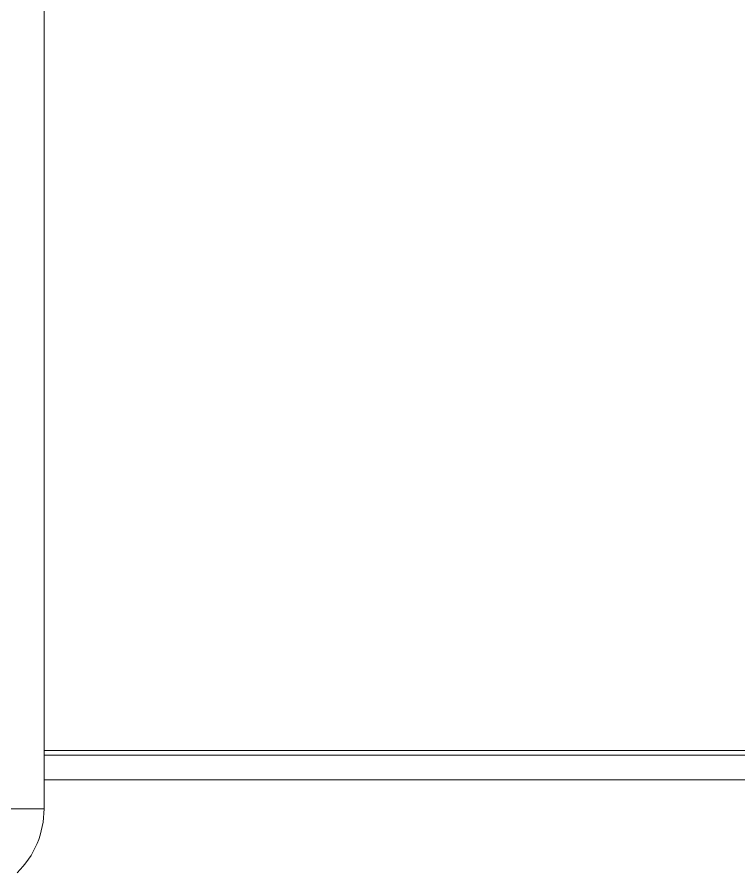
# Model space of a CAD drawing. Header units: millimetres. Extents: x 113490 to 142599, y -20467 to 115.
# Drawn here: x 132845.8 to 132934.3, y -7413.8 to -7308.8 of the extents above; entities that cross this region are included whole.
import ezdxf

# ---------------------------------------------------------------- set-up
doc = ezdxf.new("R2010")
doc.units = ezdxf.units.MM
doc.layers.add('DV1_0', color=7, linetype='Continuous')

msp = doc.modelspace()

# ---------------------------------------------------------------- linework, layer by layer
at = {"layer": 'DV1_0', "color": 7, "linetype": 'Continuous', "lineweight": 15}
for p, q in [((132849.06, -7405.93), (132849.06, -7300.38)), ((132947.35, -7399.37), (132849.06, -7399.37)), ((132947.35, -7402.37), (132849.06, -7402.37))]:
    msp.add_line(p, q, dxfattribs=at)
at = {"layer": 'DV1_0', "color": 7, "linetype": 'Continuous', "lineweight": 20}
for p, q in [((132947.35, -7398.77), (132849.06, -7398.77)), ((132731.46, -7405.93), (132849.06, -7405.93))]:
    msp.add_line(p, q, dxfattribs=at)
at = {"layer": 'DV1_0', "color": 7, "linetype": 'Continuous', "lineweight": 15}
msp.add_arc((132838.06, -7405.93), 11, 314.3643, 0, dxfattribs=at)

doc.saveas('drawing.dxf')
